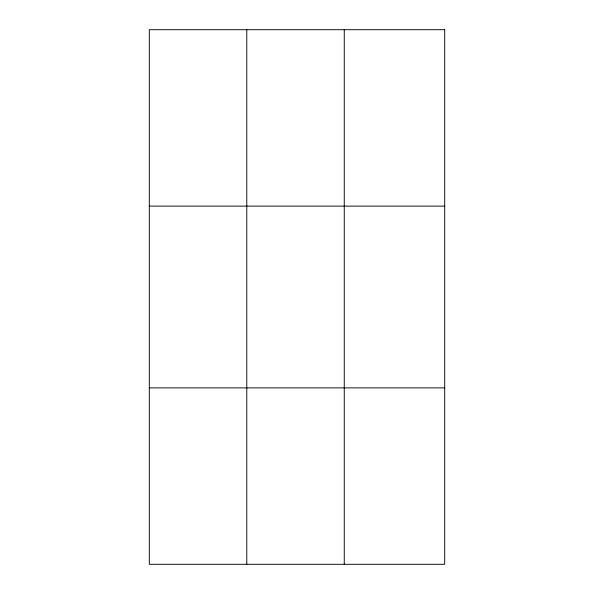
<?xml version="1.0" encoding="UTF-8"?>
<svg xmlns="http://www.w3.org/2000/svg" width="594" height="594" viewBox="0 0 594 594"><rect width="100%" height="100%" fill="white"/><g stroke="black" fill="none" stroke-linecap="round" stroke-linejoin="round"><path stroke-width="0.89" d="M246.785 564.3L246.785 29.7M344.26 564.3L344.26 29.7M149.309 206.118L444.691 206.118M149.309 387.882L444.691 387.882M444.691 29.7L444.691 564.3L149.309 564.3L149.309 29.7L444.691 29.7"/></g></svg>
